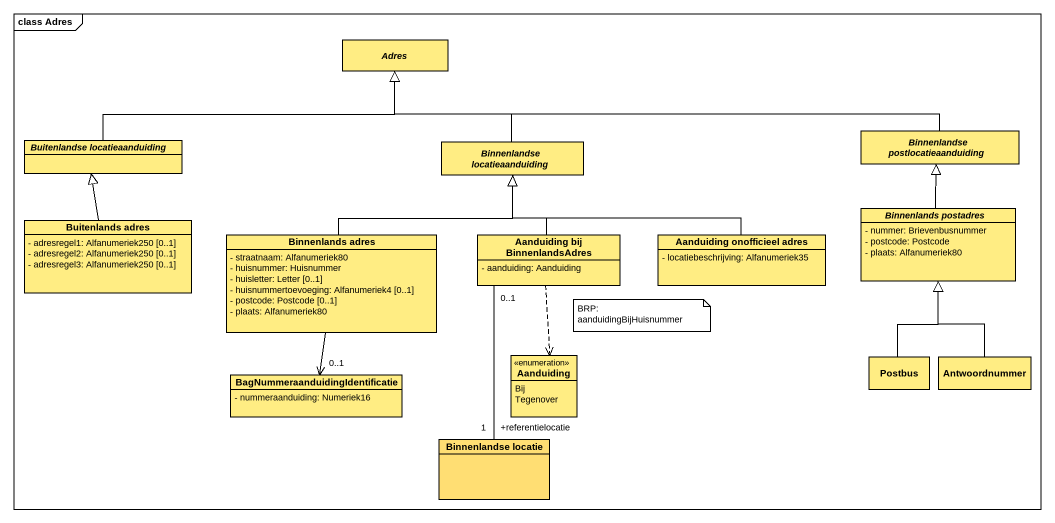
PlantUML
@startuml
mainframe class Adres
hide circle
hide empty members
skinparam classAttributeIconSize 0
abstract class Adres #FFED83
abstract class "Buitenlandse locatieaanduiding" as Buitenlandse #FFED83
abstract class "Binnenlandse locatieaanduiding" as Binnenlandse #FFED83
abstract class "Binnenlandse postlocatieaanduiding" as Binnenlandse_2 #FFED83
class "Buitenlands adres" as Buitenlands_adres #FFED83 {
  - adresregel1: Alfanumeriek250 [0..1]
  - adresregel2: Alfanumeriek250 [0..1]
  - adresregel3: Alfanumeriek250 [0..1]
}
abstract class "Binnenlands postadres" as Binnenlands_postadres #FFED83 {
  - nummer: Brievenbusnummer
  - postcode: Postcode
  - plaats: Alfanumeriek80
}
class "Binnenlands adres" as Binnenlands_adres #FFED83 {
  - straatnaam: Alfanumeriek80
  - huisnummer: Huisnummer
  - huisletter: Letter [0..1]
  - huisnummertoevoeging: Alfanumeriek4 [0..1]
  - postcode: Postcode [0..1]
  - plaats: Alfanumeriek80
}
class "Aanduiding bij BinnenlandsAdres" as Aanduiding_bij #FFED83 {
  - aanduiding: Aanduiding
}
class "Aanduiding onofficieel adres" as Aanduiding_onofficieel_adres #FFED83 {
  - locatiebeschrijving: Alfanumeriek35
}
class "BagNummeraanduidingIdentificatie" as BagNummeraanduidingIdentific #FFED83 {
  - nummeraanduiding: Numeriek16
}
enum Aanduiding #FFED83 {
  Bij
  Tegenover
}
class Postbus #FFED83
class Antwoordnummer #FFED83
class "Binnenlandse locatie" as Binnenlandse_locatie #FFDE73
Buitenlandse -right-|> Adres
Binnenlandse -up-|> Adres
Binnenlandse_2 -left-|> Adres
Buitenlands_adres -up-|> Buitenlandse
Binnenlands_postadres -up-|> Binnenlandse_2
Binnenlands_adres -up-|> Binnenlandse
Aanduiding_bij -up-|> Binnenlandse
Aanduiding_bij ..> Aanduiding
Aanduiding_bij "0..1" -- "+referentielocatie\n1" Binnenlandse_locatie
Aanduiding_onofficieel_adres -left-|> Binnenlandse
BagNummeraanduidingIdentific "0..1" <-up- Binnenlands_adres
Postbus -up-|> Binnenlands_postadres
Antwoordnummer -up-|> Binnenlands_postadres
note as N1
  BRP: aanduidingBijHuisnummer
end note
@enduml
